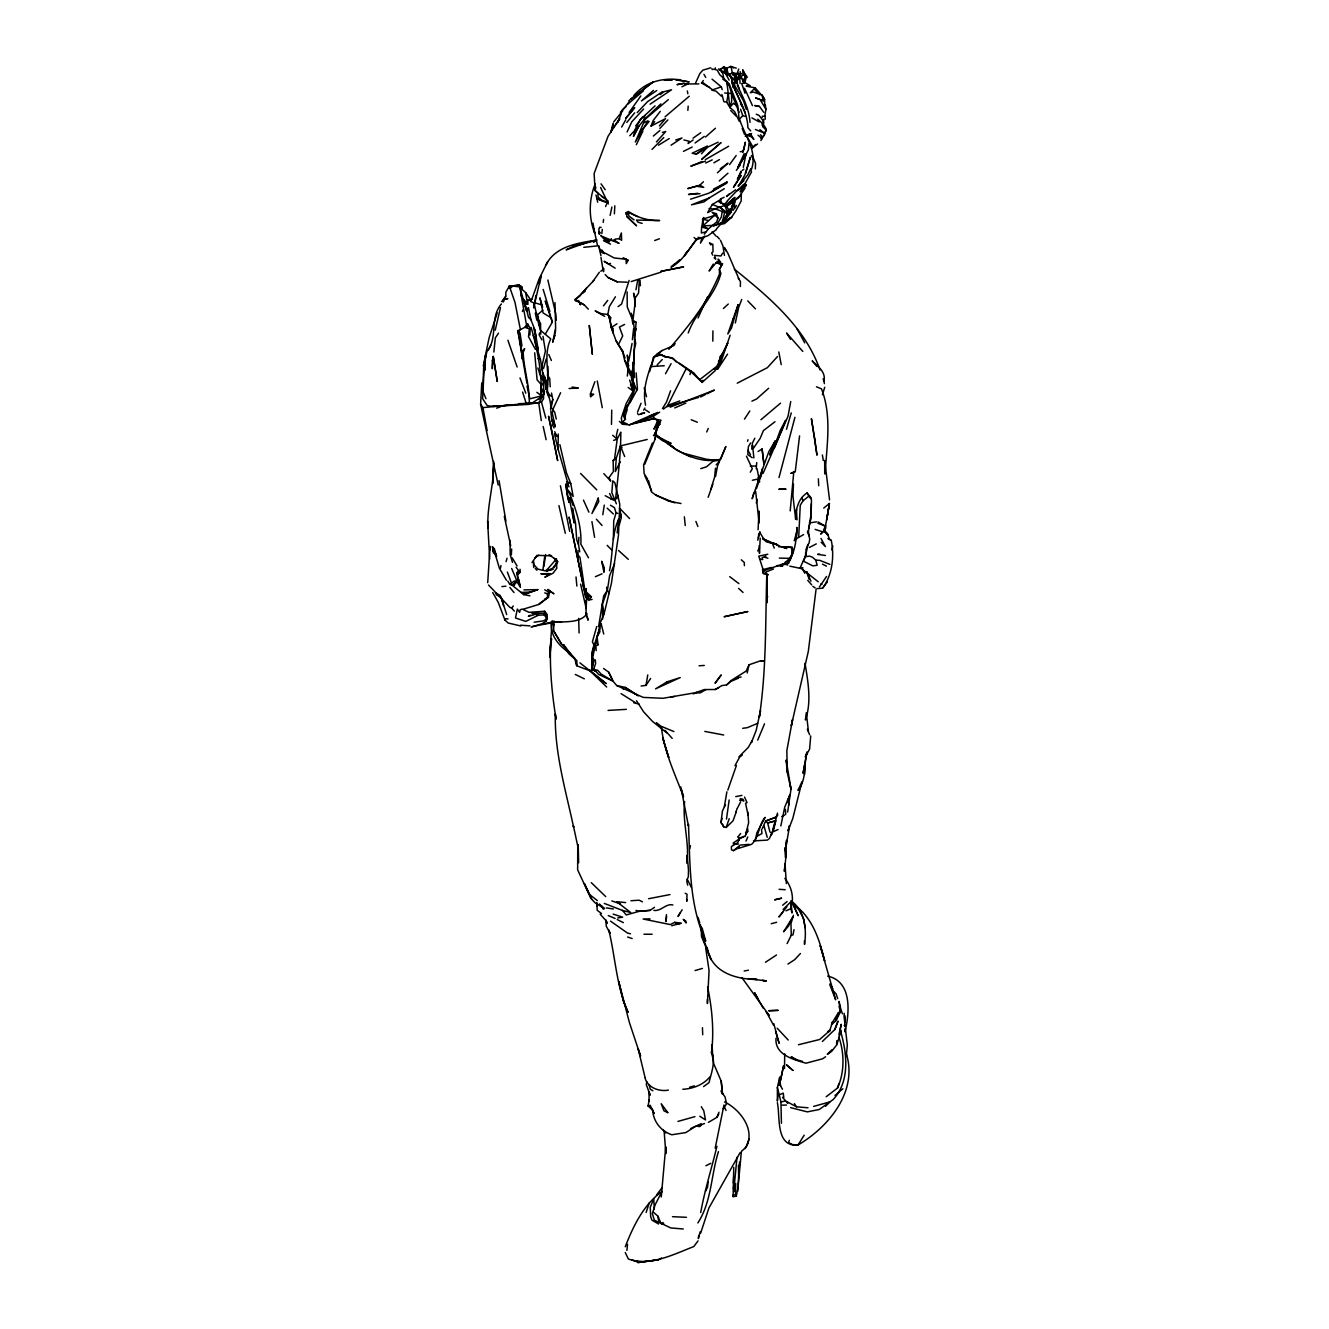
<?xml version="1.0" encoding="UTF-8"?>
<svg xmlns="http://www.w3.org/2000/svg" width="1329" height="1329" viewBox="0 0 1329 1329"><rect width="100%" height="100%" fill="white"/><g stroke="black" fill="none" stroke-linecap="round" stroke-linejoin="round"><path stroke-width="1.5" d="M780.555 1085.743L779.658 1077.37L777.382 1087.454L777.382 1101.093L777.98 1095.395M550.522 409.415C551.718 402.803 548.08 395.992 547.349 389.231C549.791 372.22 543.029 355.092 550.754 338.895L540.255 330.107L536.982 316.418L536.8 320.139L535.288 313.229L536.285 312.93L538.278 316.601L538.76 325.339L540.538 323.761L538.843 320.123L538.76 325.339M766.866 575.54L766.816 602.735L766.866 575.54L765.703 572.134L773.561 568.962M520.902 625.992L508.259 623.052L504.954 620.095L504.97 618.766L508.06 618.932M712.809 341.154L712.925 330.871M756.218 468.705L756.733 462.575M633.335 384.812L632.82 362.352M654.848 435.081L662.772 440.796L671.128 443.404L654.848 435.081L659.549 422.871L652.904 416.525L633.435 423.336L653.203 418.801L660.962 420.197L654.865 433.437C671.809 448.371 696.894 465.416 720.634 459.169L725.85 446.511L717.544 465.814L715.55 476.496M733.741 1167.36L733.126 1196.615L736.316 1196.166L738.143 1186.647M740.369 286.532L740.436 281.515L738.243 278.193M611.49 424.416L611.722 410.129M707.46 999.408L707.41 1003.511L709.071 970.552L705.799 948.74M481.746 382.885L480.616 404.249L482.909 407.621L532.198 402.953L541.102 397.122C542.215 373.216 537.664 350.142 531.118 327.416M789.36 825.658L788.014 830.891L792.798 818.431L802.018 781.618L798.031 790.406C806.886 779.11 803.53 765.122 806.969 752.28L805.308 756.965L809.594 749.124L810.707 735.95M742.878 71.583L742.712 69.723L744.572 73.494L745.32 80.67L744.19 83.029L741.732 83.511L745.004 93.13L744.539 88.279L752.463 105.639M804.626 774.458L804.809 763.876L803.048 773.245L806.969 752.28M740.12 71.6L740.452 77.232L745.32 80.67L746.516 76.102L745.137 74.324L745.32 80.67L742.977 81.501L750.221 85.737L746.117 86.169L755.204 87.847L760.686 94.077L759.607 94.741M735.552 1196.266L735.635 1183.508L733.658 1191.98L737.014 1157.227M741.333 193.768L741.167 200.961L735.867 210.962L731.315 217.541L724.587 222.076L729.804 218.089M501.415 303.942C489.321 317.963 498.358 337.416 487.012 351.421L485.882 355.823C483.175 369.661 483.839 384.231 482.543 398.517L487.012 405.345L488.989 406.043L498.973 406.375L507.778 404.88M529.324 401.906C529.44 384.43 523.344 367.668 523.111 350.275L524.656 348.597L522.579 354.095L523.111 350.275M546.269 389.463L546.402 384.164L544.491 376.572L546.219 389.414M603.582 268.225L603.499 271.681L603.333 268.907M576.852 660.347L576.703 665.746L590.01 670.813L593.315 670.248L596.09 671.51L598.582 674.401L612.935 681.079L616.739 685.548L643.253 697.409L662.972 698.29L696.878 692.475L693.206 693.921M634.548 377.519C632.189 356.205 637.87 333.695 631.209 313.212L632.87 324.143M750.619 442.939L748.393 446.694L747.812 454.668L752.231 457.691M489.952 550.04L490.052 546.418L487.71 582.667M540.538 323.761L540.77 334.243M551.286 621.872C549.741 634.847 558.545 645.645 568.812 652.406M568.912 486.846L558.047 449.102L558.28 434.035M578.198 561.37L577.965 550.571M750.005 122.384C749.34 109.46 742.894 96.901 737.329 85.305M527.663 326.901L527.746 324.126L525.005 327.283L517.812 330.904L526.932 383.184M529.939 334.974L530.155 328.28L527.746 324.126M537.996 358.614L540.421 359.528L543.81 379.612L543.544 398.75L541.451 402.072L528.277 404.415L492.876 406.441M779.425 1085.278L783.628 1065.642L779.425 1085.278L779.658 1077.37M493.856 352.035L495.335 337.882L498.491 333.18M577.75 844.995L577.65 869.864L590.84 898.271M590.01 670.813L591.937 669.351L591.804 652.639L601.157 623.783L603.731 634.049M818.232 581.803L800.291 567.599L805.54 555.755L805.69 552M739.572 1162.078L737.695 1191.365M803.613 534.574L796.387 538.793L796.935 527.447C796.287 540.089 795.274 553.728 786.751 563.762L784.774 562.516C789.675 559.542 794.127 553.08 792.018 547.249L778.478 546.751M798.729 536.617L800.257 505.186L803.065 500.767L808.829 496.166L807.052 492.943C798.247 498.491 795.606 509.522 795.656 519.307L792.915 495.85L793.446 484.138M585.973 603.133L585.175 601.522L588.132 597.934L587.95 595.01L585.225 592.9L586.322 588.73L585.225 592.9L586.654 598.631L586.122 608.566M493.69 461.362L492.727 483.523L493.69 463.107C494.039 485.052 486.68 506.415 487.959 528.377L487.627 521.417L489.67 559.06M567.068 488.407L567.001 481.713L570.772 483.59L573.181 496.481L567.633 489.62L568.114 492.743L566.536 490.368L566.287 484.537M720.584 203.254L721.016 199.35L712.344 204.467L707.609 212.64L714.902 208.786L727.76 213.388L722.361 222.574L713.49 225.83L722.361 222.574L724.571 212.474M765.255 104.825L765.969 109.343L764.723 116.055M758.078 529.756L759.009 511.1L759.092 522.928L755.686 491.481M616.407 503.824L611.822 492.644L612.769 480.865L614.928 482.909L619.763 504.14L618.467 535.371L611.423 583.248L603.981 614.363L598.548 626.657L603.665 595.924L607.403 590.275L609.612 575.656L614.613 563.562M733.359 1183.043L733.658 1177.261M738.276 1184.92L741.399 1151.346M784.708 1053.864L784.525 1068.45M511.333 554.891L511.665 549.01M614.38 213.803L614.829 205.812M700.715 1212.53C704.719 1190.036 711.613 1168.556 716.946 1146.279M799.576 435.912L795.274 471.546L791.021 473.29L795.274 471.546M579.726 551.867L578.464 544.342L578.929 537.331M501.598 301.517L503.442 301.666L505.751 296.217L505.884 292.164L509.323 286.084L516.15 285.818L509.323 286.084L508.941 288.077M560.605 392.736L552.831 409.531L552.349 413.385L555.223 426.825L553.196 419.898L552.831 425.297L554.01 427.971M544.807 555.539L542.913 570.141M602.801 514.738L604.28 505.12M549.857 591.04L553.927 593.83L547.764 589.411L549.857 591.04L548.445 597.286L539.109 603.798M552.249 623.268C548.445 655.18 550.87 687.525 556.087 719.155L555.323 713.856C554.426 752.563 565.589 789.858 573.646 827.336L573.364 825.674L578.298 848.699M544.309 614.928L538.594 615.128L525.769 621.374L515.486 617.985L517.33 609.097L519.639 612.32L520.171 609.828L522.131 609.064L529.042 612.337L544.707 611.257L544.309 614.928L546.95 618.816L546.202 621.075L542.116 623.7L531.168 627.205M634.863 306.617L635.046 298.145L633.584 293.211L635.179 302.464L633.152 318.428M790.871 908.621L791.27 903.421L792.018 913.04L790.871 908.621L786.004 910.83M687.857 110.357L688.189 106.121M547.897 379.745L547.947 366.455M609.596 493.508L611.805 498.342L615.477 500.153C617.786 477.692 620.909 455.033 620.793 432.158L617.221 439.118L614.513 459.153L613.151 460.548L613.4 471.513L609.081 477.51L610.709 481.115L603.831 473.656M661.261 1196.964L665.729 1146.761L665.846 1153.539L664.118 1130.962M790.19 510.917L793.745 472.177M497.229 312.979L489.255 337.25L485.45 355.175L485.102 370.176L483.822 363.299L482.676 393.334M684.634 801.57C682.226 822.186 689.718 842.503 686.86 863.169L687.209 855.228L688.488 870.246L688.306 877.09L686.694 879.964M759.058 545.804L759.474 553.346L760.188 538.145M666.46 914.634L665.862 921.578L666.61 916.678M816.023 589.677L808.314 651.409L791.303 725.75L792.533 719.62L786.834 750.669L787.316 772.564L786.153 760.155L791.021 789.11L787.648 811.986M823.864 381.141C826.372 372.253 817.684 366.189 812.202 360.857L817.019 366.522M653.203 418.801L629.298 424.848L622.487 424.217L621.291 418.236L626.275 403.351L633.185 391.091L631.375 373.05C635.561 363.947 632.205 352.899 635.777 343.596L634.597 337.948L636.159 322.299L633.219 320.538L633.983 322.133L636.159 322.299M733.425 1188.791L734.239 1179.87M825.093 473.755C826.788 445.514 832.02 415.911 821.488 388.865L816.471 386.805M713.573 1062.685L711.812 1052.07C715.683 1062.602 711.38 1072.503 709.021 1082.62L703.556 1086.607M619.447 421.393L622.487 424.217L627.388 424.084L622.537 421.941L625.394 419.316L623.666 414.233C628.467 403.684 638.933 390.959 631.724 379.047L632.122 374.878L628.501 368L627.288 355.076L628.7 361.206L632.039 343.497M546.202 621.075L546.8 616.506L544.558 613.267L531.899 613.3L538.594 615.128M627.338 376.057L628.036 369.03M715.5 468.19L714.62 477.028L710.849 489.238M708.108 1181.68L707.56 1187.196L705.583 1191.166M659.466 422.888L657.905 420.197L656.293 431.526L653.486 435.646M792.267 901.627C793.164 893.453 790.091 884.699 784.874 878.386M601.821 233.572L602.27 229.369M749.024 143.499L748.343 149.928L745.436 155.593M758.294 537.946L758.759 533.66M626.889 1250.356L627.537 1244.359M828.748 507.744L824.728 530.254L827.901 535.089L824.478 531.5L825.259 525.387M632.388 339.742L633.617 328.645M617.154 532.912L618.766 518.709C611.29 535.354 613.217 553.296 609.463 570.656M539.092 284.572L533.643 307.946L536.002 295.453M553.977 620.859L553.645 630.843L561.203 643.568L574.56 658.038L576.703 665.746L576.271 661.925M541.102 397.122L543.727 393.666L544.109 390.46M698.705 1235.472L698.34 1238.595L700.15 1231.85M828.615 538.328L831.306 540.471C834.429 556.452 832.436 574.826 822.568 588.182L816.82 588.614M743.293 167.354L746.018 154.064L737.711 167.753L746.018 154.064M755.354 168.949L755.52 163.284L752.712 156.623M736.299 811.737L733.027 820.824L726.215 827.469L723.69 826.788L720.966 822.601L722.444 810.906L725.484 804.726M736.382 83.461L739.157 73.759L732.86 73.178L740.07 74.54L744.007 72.198M528.194 299.573L527.563 304.291L524.506 304.108L519.739 286.615L518.36 284.688L512.396 286.034L519.24 286.848L518.36 284.688L521.599 286.566L522.33 288.775L518.36 284.688M555.206 333.18L555.655 329.841M644.814 464.153L655.047 439.301L656.941 425.031L660.247 424.25M808.298 532.082L811.188 513.31L811.471 499.588L808.829 496.166M596.721 626.524L592.385 641.841L593.83 644.764L591.754 660.131L593.05 661.609L591.937 669.351L594.013 660.114L592.701 657.191L596.289 641.11L597.984 644.831L595.94 645.927L596.173 650.645M722.129 211.71L721.381 216.992L716.68 224.834M722.81 79.225L726.813 81.916L728.292 93.827L726.681 102.134L729.87 107.533L734.555 111.52L739.323 121.354L737.844 105.905L729.139 83.744L719.836 74.756L717.112 70.005L713.44 69.141M715.168 1148.239L723.973 1104.964M611.107 131.372L613.084 123.281M646.774 1081.656L646.309 1084.663L650.163 1095.196L648.851 1091.491L649.2 1101.11L649.25 1099.648L648.054 1105.994L652.639 1110.064L654.101 1113.552L650.213 1105.313L648.054 1105.994M500.535 568.064L500.95 565.489M655.047 439.301L655.978 433.47M756.351 503.076L756.965 499.222M808.996 543.495L809.71 539.209L808.182 530.404M829.412 503.508L826.688 519.838L829.412 503.508L823.731 508.077M724.338 806.819L726.88 791.802M641.11 686.013L645.994 685.382L647.771 674.933M790.722 401.524L788.031 416.243L763.079 473.373M793.479 915.266L790.954 923.589L791.27 935.251L787.117 943.573M539.624 283.924L541.102 275.934L538.71 283.243M635.96 289.755L637.638 280.668L639.315 280.103L638.551 293.128L635.046 298.145M710.899 245.034L709.404 242.858M545.704 554.675L543.843 566.42M788.629 563.38L792.2 554.193L792.018 547.249M485.45 355.175L483.407 365.94L485.882 355.823M605.592 206.543L608.051 200.912L601.472 196.243M729.172 799.975L726.481 819.096M747.612 441.294L747.928 439.733M839.961 1030.673L841.24 1024.277L838.881 1034.809M552.083 425.479L553.196 419.898M627.072 216.743L636.441 225.681L627.072 216.743L626.192 212.623L628.384 211.444C637.305 217.707 648.735 220.913 659.649 220.514L636.475 220.066L637.953 222.142L642.173 223.405M794.011 929.702L792.981 934.918L791.27 935.251M579.228 301.932L580.474 304.839L578.613 300.487M683.256 1228.976L670.796 1227.963L654.35 1220.155L652.323 1213.543L655.297 1204.489L662.041 1191.382C643.801 1204.406 633.136 1226.185 625.278 1246.752M551.518 393.035L552.814 399.547L551.203 407.438L554.741 412.289L556.286 419.05M495.235 330.207L500.468 307.597M780.837 825.924L784.708 807.251L790.024 794.476L787.532 800.872L789.227 804.793M610.144 215.364L611.888 207.058M789.443 826.638L785.672 848.45L786.552 840.327L785.572 857.72L784.725 848.101M644.781 115.507L640.495 119.161L635.495 128.697L633.501 136.289L638.784 126.321L643.817 119.975L644.781 115.507L655.064 105.855M634.398 386.905L632.621 395.195L623.567 413.734L624.314 418.12M702.094 927.875L705.699 941.131C688.771 904.301 690.249 863.617 688.455 824.462L688.439 825.957L680.847 786.984M735.336 322.98L738.675 307.448L741.715 299.49M649.615 371.622L653.386 357.551L662.091 350.507L673.936 345.523M805.54 555.755L808.098 544.159L805.756 550.14M718.474 1151.645C710.915 1175.201 711.713 1201.765 697.841 1222.962M689.718 848.899L690.432 845.676M617.769 429.367L616.407 435.414L617.221 439.118L613.633 440.381M747.197 672.989L749.024 664.799L760.686 660.729L764.358 661.277M740.951 171.325L737.412 179.398L741.316 172.155M831.904 549.973L832.801 545.986M755.121 840.642L756.965 832.652L765.122 817.385C758.161 825.176 759.457 837.469 751.549 844.347L737.778 848.583M597.817 193.17L595.093 190.579L595.874 187.19M742.894 152.503L745.336 142.186L743.875 149.546L742.678 151.523L740.22 151.672M808.597 528.66L809.826 523.427M650.977 365.325C646.575 378.615 642.522 391.341 645.595 405.212M759.906 476.264L768.81 451.71L775.056 441.095L775.471 443.421L769.74 454.734L775.056 441.095M745.237 836.489L748.642 822.601L747.795 811.969M534.707 340.224L540.421 359.528M832.535 1021.685L829.529 1031.454L827.784 1031.586L830.16 1030.291L819.677 1039.494L798.463 1044.744M760.105 478.141L762.481 468.655M733.326 203.802L732.362 207.623L727.395 213.072M757.763 540.222L759.922 531.75M720.966 822.601L722.062 818.315M773.328 830.725L775.887 820.741M779.01 477.576L794.941 417.289M689.967 374.628L690.964 370.874M629.597 518.559L619.513 508.176L621.308 517.479L619.231 525.221L618.766 518.709M746.333 109.476L743.592 100.971L734.422 85.023L735.884 79.657L734.638 76.251L731.864 73.377L727.86 74.374L733.243 79.341L735.884 79.657L739.422 89.276M753.726 493.109L752.164 498.807L758.743 479.487M777.465 813.132L772.963 830.691L769.408 838.516L767.381 840.111L753.493 840.908M539.624 332.848L539.109 334.692L541.833 339.875M543.511 368.532L546.153 359.063M518.327 579.51L512.579 584.91L509.821 584.311L507.794 581.105M734.588 104.41L733.375 103.18L729.87 107.533L731.681 101.104L731.548 93.578L729.571 86.385L726.98 83.445M794.244 540.77L796.652 532.198M506.083 561.602L507.03 558.246M597.136 636.824L599.578 628.252L599.911 631.773L597.136 636.824L597.984 644.831M610.493 505.236L614.463 507.645L616.058 512.844L613.732 520.868L613.367 539.541M772.797 829.695L774.973 822.153M702.194 237.21L700.466 243.124L704.752 236.03M786.452 429.333L791.253 412.92M729.123 80.155L724.637 71.816L729.654 74.657L732.345 80.454L731.714 82.581C737.711 97.399 747.396 111.088 747.895 127.717L750.686 130.873M745.702 173.302L750.403 157.221L744.788 175.063L738.475 186.226L747.862 174.73L750.785 168.683M834.811 1029.543L837.984 1021.303L834.811 1029.543L822.385 1041.471M841.141 1030.274L836.855 1044.76L831.555 1051.422L827.286 1054.346L831.954 1049.744M774.226 448.338L785.655 420.28L780.273 430.314L775.471 443.421M735.037 201.46L731.465 210.464L725.185 217.275M730.136 335.24L721.298 361.006L715.035 370.758L702.127 382.403L695.698 375.492L672.59 358.631M789.31 1140.282L788.612 1142.608L792.449 1144.585L798.015 1145C828.781 1127.009 858.534 1091.076 846.091 1052.983L846.324 1055.774L847.321 1044.976L845.377 1028.347L844.995 1031.819C849.48 1013.246 852.504 981.45 827.651 976.117M610.925 132.319L613.333 124.394M629.132 280.452L621.557 304.059L618.051 306.617M822.402 394.763L824.728 387.287M735.784 812.667L737.13 808.298M634.232 335.307L636.342 328.529M726.215 827.469L729.206 818.681M750.918 170.876C758.46 152.071 744.772 136.106 739.539 119.095L742.795 115.64L745.469 116.387M718.474 361.588L727.81 342.998L716.995 366.206L699.951 379.479M756.351 488.79L762.082 472.958M747.263 1144.734L744.971 1148.655C756.832 1131.411 740.618 1109.665 724.538 1101.907M646.143 1212.463L649.3 1202.745M515.436 582.019L514.389 585.258L511.947 585.076L523.593 594.528L529.922 595.841M717.959 218.039L712.178 212.391L716.381 213.67L717.959 218.039L716.68 221.96L708.39 228.92L704.32 234.137M700.665 1233.096L708.938 1207.928L740.137 1152.592M738.708 69.008L737.213 73.477L738.359 73.145M826.156 1096.774L837.453 1088.086L838.848 1083.949M805.524 556.735L809.494 556.103L812.6 557.316L815.773 560.157L817.169 565.274L812.85 565.872L803.464 561.187L806.171 554.857M727.843 790.007L736.432 765.471M762.348 828.532L765.604 821.073L776.402 817.019L765.604 821.073L767.63 822.933L769.956 832.037M748.127 1142.01L747.048 1145.116L749.191 1138.986M764.74 105.024L764.574 99.476L762.049 95.057L753.393 92.05L750.32 92.748L755.204 87.847M763.71 571.453L758.759 556.12L767.797 554.243M734.289 201.227L734.754 208.038L733.027 210.298M708.158 497.279L712.859 484.138M707.477 296.982L698.041 318.013M602.618 618.965L602.369 604.28L607.403 590.275L606.539 587.235M553.578 338.762L554.99 334.842L552.714 342.251L555.622 328.113L554.974 302.613M643.817 122.816L647.971 120.789L635.328 142.004L645.13 119.245L668.354 99.625M590.408 393.999L593.681 394.165L590.558 396.889L590.408 393.999L594.877 381.689M670.58 390.776L666.46 402.122L662.49 408.518M702.127 382.403L702.891 380.293M616.789 498.574L617.952 495.385M625.71 410.03L627.454 405.279M619.248 238.705L621.374 232.94L621.623 240.283L619.248 238.705L615.161 239.12M537.431 350.873L538.145 348.979L534.79 329.708L530.936 319.708L528.46 307.73L527.198 309.973L524.789 304.142M734.621 202.074L727.91 214.584L729.388 209.018M688.223 332.964C695.947 311.551 715.019 295.819 720.899 273.409L719.388 269.338L722.527 263.723L719.388 269.338L719.438 274.073C707.892 302.613 688.455 326.153 668.886 349.328M786.751 563.762L790.423 559.293L792.881 552.798M659.4 125.873L665.547 118.63L651.077 126.089L653.187 120.49L660.247 111.42M550.887 404.631L552.814 399.547M755.271 144.711L751.965 148.217L757.53 143.981M531.783 299.424L529.274 300.371L531.783 299.424L539.142 278.824L547.548 261.913L546.169 264.67C554.99 246.629 577.367 243.008 595.326 240.333M595.209 183.917C588.797 199.599 588.614 217.325 594.661 233.173L593 223.122M546.468 619.696L547.199 614.496L544.707 611.257M708.374 1122.39L716.962 1117.307L718.956 1112.223M762.863 124.992L763.045 120.607L759.092 115.44L756.251 114.228M530.936 319.708L528.477 317.349L527.032 311.335L528.46 307.73M593.315 670.248L595.625 663.57L595.292 659.815M637.488 412.173L641.06 403.285M652.423 443.022L643.601 464.884L644.1 473.539L647.655 479.204M650.612 678.454L645.994 685.382M621.191 113.845L617.835 122.118L619.613 118.813M744.356 836.406L739.206 838.981L737.661 842.736L731.382 846.54L731.482 849.862L733.542 850.643L740.137 845.111L749.207 844.347M522.38 311.468L523.261 309.358M747.895 829.03L745.635 834.496L747.878 831.323M757.729 740.087L764.524 723.807M706.729 431.958L708.241 428.47M631.375 373.05L632.571 371.007M629.929 402.803L637.455 389.181L636.159 372.901M746.001 841.058L747.795 836.954M657.905 420.197L653.934 429.134L656.941 425.031M733.243 79.341L729.654 74.657L731.93 79.424L733.243 79.341L736.266 74.839L731.864 73.377M749.024 664.799L746.167 671.062L731.332 680.382L726.697 684.834L721.73 685.648L715.201 689.518L704.37 689.552L695.3 692.791L700.184 692.874L705.799 689.701M737.711 167.753L744.19 153.599M627.105 131.936L631.757 121.836L643.601 109.044M757.746 119.195L763.228 124.062L766.285 129.112L764.341 135.325L761.201 138.449M516.051 567.118L518.642 570.722L517.845 575.092M542.597 307.281L539.923 297.812L543.096 312.963L551.219 317.847L552.299 322.183L545.455 333.895M840.626 1031.37C847.154 1053.747 850.078 1081.64 833.05 1099.648L819.295 1109.482L807.318 1111.875L790.605 1107.638M587.136 613.749C577.716 626.042 557.233 619.364 543.794 624.015M823.565 530.138L825.093 526.915L824.395 525.719L818.099 521.932M636.342 144.728L642.904 131.023M837.453 1088.086C844.629 1072.42 844.463 1053.316 838.915 1037.201M591.588 664.55L593.05 661.609M760.919 140.625L761.999 138.465L758.028 135.193M625.062 358.049L622.404 350.574L618.384 344.61L622.72 335.905L619.414 327.067L624.613 324.442M769.74 454.734L776.119 441.959M731.515 206.543L733.209 203.204M754.855 438.205L752.297 443.238L753.908 457.907M737.562 807.882L740.618 801.852M633.501 136.289L638.418 126.704M620.261 461.877L615.327 471.513L616.257 458.289L620.427 445.913L647.206 439.467M727.927 215.298L725.684 219.617L721.016 223.92M735.319 207.64L736.449 205.497M734.987 765.637L739.505 757.331L742.363 754.922M726.166 206.726L738.409 197.905L744.971 188.203M695.516 83.195L699.785 73.66L702.808 70.171L710.733 67.812M599.711 227.508L598.814 229.136L599.462 234.303M623.151 257.693L628.135 260.285L626.308 263.591L626.042 259.321L614.048 257.909L605.426 253.258M665.497 373.748L671.079 363.681M679.867 913.139L678.006 916.495L682.142 909.784M751.566 171.84L743.36 186.608L737.396 190.529L743.675 184.349M488.358 349.677L490.766 345.39M531.999 562.599L536.933 555.356L551.585 555.804L549.159 554.907M621.673 127.036L625.743 119.826M716.962 1117.307L718.773 1114.117M826.538 576.487L819.495 586.837M750.287 472.16L752.297 468.738L746.466 456.179M701.629 83.262L703.274 80.521M541.268 420.595L538.76 402.92L543.993 394.198L538.61 399.448M713.274 264.089L709.121 271.016L716.265 262.577L719.238 263.159L717.062 261.265L720.401 262.976L721.066 265.268L720.551 262.129L718.142 259.072L720.401 262.976M722.66 253.108L720.933 255.982L714.57 255.367L715.733 259.138L714.105 257.859M831.788 1023.546L838.516 1012.366M661.908 1224.159L662.922 1222.497L663.686 1223.71M643.651 410.113L644.897 408.069M554.06 567.666L557.848 561.486L552.615 568.264L546.335 571.138L553.097 569.211L544.591 570.756L537.963 569.111L533.942 564.742L533.544 560.938M686.046 368.93L667.058 406.641L698.655 397.404M619.464 118.846L608.034 136.306L594.129 173.468L595.093 190.579L603.399 197.572M615.41 296.782L609.297 306.683L607.835 314.508L610.559 319.973L609.097 316.618L611.19 327.565L616.008 340.673L623.118 352.717M556.552 558.828L546.302 570.59M764.092 134.893L761.417 139.13L762.314 136.737L760.454 134.744M755.37 129.478L764.457 133.182L766.301 130.275L762.78 126.704M757.713 550.937L759.523 548.129M718.009 368.748L714.005 369.18L718.009 368.748L727.528 354.129M744.473 419.117L749.838 410.943M745.453 183.319L743.144 186.791L736.432 191.226L727.495 200.662M586.189 591.92L591.388 596.754L588.88 599.911L586.737 598.714L588.132 597.934M753.46 448.272L760.188 438.354L763.394 430.629L774.99 421.725M723.275 1108.702L726.531 1103.934L725.102 1097.04L720.899 1091.059M627.255 409.382L625.079 416.392L625.394 419.316M592.734 281.731L599.346 272.262M629.132 112.45L640.811 95.954M674.318 264.272L671.228 267.029C683.089 261.032 688.837 248.573 696.944 238.755M684.219 256.231L696.446 239.718L707.875 235.731L716.464 229.635M736.349 170.345L740.436 164.646M786.884 906.727L778.91 916.977L782.715 912.292M722.195 89.624L721.315 86.867L711.796 90.106L716.115 91.203L721.265 96.087M613.201 127.949L619.63 119.145M729.538 164.663L736.166 155.543M822.568 588.182L827.469 581.77M676.212 361.92L673.288 358.481L665.214 356.67L658.021 353.248L653.768 358.165L651.276 366.571L664.234 365.724M656.493 1195.103L662.141 1187.545M698.041 1240.871L693.804 1246.552C673.653 1254.343 650.064 1266.687 628.351 1258.995L625.261 1252.533M610.543 244.137L603.549 240.732L609.214 241.629L611.423 238.705M717.278 366.322L721.298 361.006M732.744 74.806L739.157 73.759L739.771 77.265L736.665 81.318L736.266 74.839L737.047 83.395M635.727 125.873L642.555 117.052M625.527 106.453L629.099 101.868M804.195 1135.182L798.015 1145C775.289 1147.16 780.422 1117.024 777.365 1102.671M603.466 305.853L607.735 300.404M738.16 836.705L739.339 839.878L738.16 836.705L740.635 833.516M722.245 221.013L724.205 218.521M651.077 126.089L654.665 121.554M719.753 357.086L723.159 352.783M649.133 121.471L640.279 132.152M629.763 135.757L638.784 126.321M626.806 122.451L634.664 112.832M613.666 121.936L622.72 110.905M716.431 228.937L725.651 218.687L728.408 209.633L726.049 204.998L714.238 209.118L709.071 208.52M488.524 584.993L509.821 607.336L511.615 608.034L513.326 605.974M579.344 296.583L586.521 288.16M663.769 137.535L652.024 149.413M723.69 205.33L727.445 200.995M511.665 568.48L516.383 579.61L518.26 579.726L516.649 572.998L518.642 570.722M731.515 212.075L722.195 222.591M656.443 141.921L665.746 131.521L662.374 132.435M622.188 110.207L624.763 107.333M598.548 626.657L601.157 623.783M757.613 480.932L758.593 479.835L757.929 477.593M777.515 356.537L767.365 367.684L737.246 383.167M701.446 153.765L707.344 147.32L718.125 142.186M771.003 835.061L772.415 833.516M800.44 953.508L794.659 959.688L787.947 964.057M637.206 112.6L647.555 101.668L662.423 91.684M659.815 128.448L667.872 119.926M716.165 464.834L718.673 462.193L718.989 459.801L712.826 461.396L706.53 466.795L700.798 468.622M762.082 124.992L763.71 123.281L763.693 119.211M685.415 253.623L687.874 251.048M627.737 104.194L643.502 90.737M593.781 280.469L575.258 300.221L584.278 304.889L588.298 309.159M716.381 213.67L701.629 227.026L701.347 232.99L705.815 231.894M657.191 364.86L662.274 359.544M825.558 1106.326L829.861 1101.891L813.664 1106.392M790.589 902.059L783.097 909.501M620.377 112.234L625.926 106.619M738.941 756.832L748.21 747.479L752.314 740.419L751.45 742.462L756.184 730.369L760.52 710.633L759.308 717.162C766.451 670.314 765.371 622.72 766.75 575.49M660.895 103.878L643.817 119.975M699.934 185.163L703.739 187.389L696.529 186.276L687.757 188.602L699.934 185.163L703.406 181.757M709.885 1076.889C703.373 1084.796 692.858 1088.85 682.807 1089.265M741.997 1150.931L744.605 1148.406M775.289 817.401L777.88 814.91M505.751 296.217L502.395 300.57L503.442 301.666M527.962 324.475L525.005 327.283L529.341 328.944L528.527 336.669L535.388 349.328M517.363 574.909L520.27 572.184L520.038 569.244M824.728 530.254L820.591 534.075L822.933 531.899L815.142 529.391M723.408 308.494L728.275 304.042M717.461 172.77L727.96 163.185L720.268 168.833M729.405 193.868L726.514 196.509L735.635 189.715M738.077 185.944L743.858 180.678M665.032 116.852L689.253 96.236M740.452 77.232L744.572 73.494M663.437 409.099L668.47 405.112L679.833 400.909M831.572 1024.609L835.858 1020.738L840.293 1012.2L841.024 1009.89L839.048 1001.435L840.293 1012.2L839.18 1006.385M719.255 180.977L727.943 173.202M705.549 137.02L715.434 128.232M768.66 388.267L756.55 399.016L751.898 401.159M537.381 314.94L542.847 310.172M725.518 205.646L734.97 197.373L726.431 204.716M653.503 90.389L641.425 100.921L656.759 90.555M662.091 350.507L653.386 357.551M671.228 267.029L679.717 259.77M834.977 1095.511L842.852 1088.767M653.336 136.04L659.915 130.475M760.936 419.748L780.538 403.152M641.658 413.253L640.694 414.067L644.648 412.738L638.551 414.698L637.521 413.651M726.697 684.834L730.668 681.511L738.143 678.305M782.648 905.232L787.084 901.56M523.676 609.064L539.441 604.246L547.631 597.518L547.382 593.731L549.11 592.302L544.707 589.794M578.364 301.666L575.025 299.573L579.162 296.168M719.255 70.138L724.405 66.882L727.162 73.045L726.631 68.427L725.435 67.663L725.833 68.56L731.016 66.45L733.458 67.812M742.197 170.494L743.891 169.148M582.733 293.161L585.192 291.234M628.833 100.755L653.403 81.684L630.694 99.143M745.519 832.735L747.828 830.941M660.214 94.625L663.968 91.701L671.544 89.774L650.064 104.21M726.166 206.66L741.432 194.815M633.883 95.538C645.578 81.817 662.374 77.531 679.651 79.757M534.873 557.881L538.777 555.24M600.758 271.266L603.648 269.073M709.204 197.971L704.038 201.875L691.479 204.849L709.204 197.971L724.272 188.735M696.213 154.181L707.41 145.991L692.143 153.217L696.213 154.181L707.344 147.32M613.151 460.548L616.257 458.289L614.513 459.153M693.173 139.944L688.106 143.532L688.987 141.19L683.903 139.977M512.844 584.743L511.499 584.627L511.449 583.099L514.473 580.956M693.073 138.15L700.732 132.734M695.05 142.951L704.27 136.422M781.087 565.905L783.612 564.144M668.504 348.414L675.215 343.762M604.313 903.438L622.487 910.415L626.275 914.933L639.232 911.312L650.064 910.365L654.499 907.308M825.591 1056.754L822.651 1058.781L805.939 1063.2C793.612 1059.545 774.707 1054.927 775.986 1038.298M550.04 573.679L541.136 573.779L550.04 573.679L544.824 577.218L553.014 573.248L556.818 568.231L556.153 559.559L549.226 555.04M739.206 838.981L733.243 843.018L733.641 844.629M671.029 145.21L681.943 137.983L675.763 139.977M722.112 263.973L720.999 264.704L716.265 262.577M765.487 962.246L776.485 955.003M759.739 559.077L762.713 559.609L762.132 557.582L765.969 556.153M616.988 323.794L611.19 327.565L613.068 328.429L613.084 332.948L609.097 316.618M652.904 416.525L659.633 412.173M711.663 191.825L727.279 181.923L713.424 189.167M758.045 451.511L762.082 448.953L763.926 464.037L762.082 448.953M739.323 847.105L733.542 850.643M530.254 615.161L528.394 616.324L534.258 614.696M593.415 242.36L596.123 240.682M512.579 584.91L516.217 582.667M658.503 145.21L669.251 138.565M701.164 1125.298L698.855 1126.726L700.649 1125.231L697.243 1125.979M728.624 146.256L705.334 159.663M720.152 69.473L724.405 66.882L724.371 72.912L720.152 69.473L722.262 72.879L722.511 71.849L718.657 68.875M743.243 75.055L744.439 74.341L743.808 73.51M713.872 162.802L719.471 159.58M746.233 135.043L751.599 136.854L753.842 139.445L751.367 135.292L746.233 135.043L745.204 136.156L751.599 133.581L746.233 135.043L752.629 146.489M757.165 836.24L761.949 833.549L761.55 829.412M725.966 220.548L731.98 216.926L724.654 223.554L719.105 224.634M726.813 183.12L708.772 193.237L690.565 199.184M635.013 1260.739L638.036 1262.55L658.436 1259.759L661.493 1258.048M604.878 238.921L606.406 241.529L605.077 239.901L606.888 238.904M610.742 498.94L611.805 498.342M695.549 1126.361L685.847 1132.574L671.809 1134.767C660.862 1130.996 653.419 1121.726 652.639 1110.064L651.21 1108.552M781.701 816.604L785.14 814.793M600.675 235.515L605.509 240.333L607.27 239.419L609.214 241.629M809.411 547.465L816.288 543.893M740.519 800.44L742.928 799.178L739.755 800.241L743.476 800.507L740.203 798.779L743.908 801.055M671.71 925.732L681.395 923.14L674.733 922.326L670.314 924.585L643.12 919.004L650.014 918.871M705.898 1165.766L710.733 1163.307M597.003 239.951L575.075 245.367L566.137 249.869L588.664 241.845M706.829 393.899L714.421 390.095L670.148 407.156M629.298 424.848L657.672 412.455M683.471 151.356L692.21 147.037M715.201 689.518L718.557 687.857M700.566 396.972L705.267 394.663M705.699 163.002L712.211 159.879M720.384 199.051L724.122 197.257M681.927 86.784L687.94 83.91L684.618 83.926L698.855 83.926M544.84 598.947L548.445 597.286M778.046 829.562L770.837 832.801M690.631 1128.587L701.164 1123.703M516.649 572.998L520.27 572.184M648.984 416.558L654.549 414.083M674.733 407.937L685.88 403.069M595.375 576.686L602.07 573.812M781.435 1123.238L780.937 1102.023L779.243 1094.83L783.246 1093.119L783.778 1097.505L782.565 1097.339L787.765 1103.303L787.366 1101.907L796.47 1106.808L808.049 1107.788M757.663 723.325L747.463 727.644L742.695 728.309M702.094 161.474L690.814 166.191L705.4 161.191M661.211 272.113L631.192 281.565M701.396 82.93L702.609 82.464L712.211 89.541M496.664 408.186L501.066 406.491M697.958 1125.995L704.486 1123.553M734.173 1194.771L732.943 1195.236L733.126 1196.615M654.649 240.532L659.417 238.771M537.78 589.627L523.593 594.528L537.78 589.627L523.958 589.893M738.907 838.317L744.223 836.406M625.893 214.085L629.963 213.005L637.621 216.627M780.621 565.107L783.944 564.044M592.734 669.151L597.751 670.298L601.057 674.002L612.935 681.079L608.715 672.192L603.565 668.47M605.177 274.538L607.868 277.412L617.304 281.864L627.138 282.197M695.05 970.552L702.426 968.426M677.973 1121.41L694.934 1116.642M580.075 244.652L595.11 240.483M689.685 1087.172L694.452 1085.876M771.202 923.721L776.618 922.276M610.526 263.391L608.582 263.923L604.147 261.315L615.177 268.176M665.214 356.67L659.666 354.61L655.33 356.371L662.124 354.693M661.045 271.282L683.638 266.863L661.011 271.398M780.937 1102.023L785.572 1100.844M714.703 215.381L702.592 219.252L702.792 225.947L708.39 228.92L701.629 227.026L703.805 217.474L702.592 219.252L708.041 220.464M529.407 398.899L541.667 395.892L540.886 394.048M752.364 480.284L756.4 479.32L758.593 479.835L759.739 481.846M653.901 910.431C661.211 911.478 665.912 903.172 672.906 904.966M598.582 245.765L583.78 247.327M575.075 245.367L584.644 243.323M780.754 565.274L786.07 564.177M503.591 299.507L507.861 298.643L503.857 298.792M737.296 677.773L741.1 677.009M735.751 796.619L741.898 795.406M532.414 626.474L556.618 621.889L561.519 622.271M744.19 971.017L748.443 970.187M648.602 898.72L669.999 894.567M683.87 83.378L677.009 84.641L684.468 83.262M734.422 85.023L733.176 85.239L731.93 79.424L735.884 79.657L733.176 85.239L745.303 113.281M680.265 923.555L676.926 924.104L674.733 922.326M617.736 917.94L622.653 917.193L613.134 914.103M671.079 696.994L674.551 696.496M816.521 521.865L809.411 522.912L811.006 518.875L811.305 503.807M534.092 622.221L543.312 620.892L546.95 618.816L546.8 616.506M509.356 287.828L511.665 287.496L509.323 286.084L514.971 302.314L520.436 329.775M588.88 599.911L592.069 599.462M638.036 1262.55L658.436 1259.759M697.908 193.303L688.538 194.466L699.984 193.685M766.85 574.228L765.903 574.344L767.547 575.075M605.077 239.901L615.094 240.566L614.031 239.951L619.081 243.39L601.522 236.13M712.892 225.365L702.792 225.947L702.609 221.594M666.078 80.255L672.557 79.64L664.384 80.355M501.897 586.587L505.917 586.205M552.947 622.221L556.618 621.889L552.748 621.972M724.67 92.997L731.548 93.578L739.074 112.234M608.067 710.417L626.358 709.354M819.843 554.193L817.601 554.359L825.409 555.456M630.943 900.73L639.099 900.215L642.472 901.826M650.064 910.365L639.232 911.312L636.01 910.448M699.087 665.779L704.27 665.464M569.094 388.5L578.331 388.035L572.101 387.055M734.123 844.214L738.492 843.998M668.354 1090.129C659.234 1091.89 647.738 1087.703 645.08 1078.135M521.001 592.418L530.52 592.053M518.576 403.7L538.76 402.92M595.973 195.014L597.02 198.785L607.802 202.207M782.233 1105.147L786.519 1105.047M599.479 227.359L601.19 227.342M785.14 889.716L779.093 889.317M643.95 934.237L652.124 934.237M750.304 465.997L756.251 466.114M763.278 100.755L755.62 97.914L763.278 100.755L762.049 95.057L764.574 99.476M779.326 558.097L789.675 558.363L790.423 559.293M587.833 596.638L591.388 596.754M759.457 106.453L754.855 105.556L759.457 106.453L763.776 112.317M672.491 1216.683L686.478 1217.314M815.773 560.157L819.744 560.34L829.861 564.36M762.514 980.221L766.185 980.902L748.177 978.626M763.394 980.769L766.185 980.902M771.534 567.433L762.464 569.709L763.378 573.563L768.112 574.809M520.503 625.211L529.989 625.859M800.291 567.599L802.915 567.782M749.955 978.792L757.115 979.44C738.841 979.44 716.647 974.174 709.237 955.235M625.594 902.574L616.706 901.71L630.71 912.541L622.487 910.415M598.698 233.539L599.761 233.638M717.826 460.598L706.031 459.186L683.571 453.255M720.899 201.875L718.806 201.609L726.049 204.998M698.024 237.376L702.31 237.957M777.083 565.556L782.582 566.287M727.146 75.354L725.136 72.231L722.511 71.849L723.956 79.258M606.323 907.906L613.367 908.97M680.963 503.508L668.836 501.199L655.479 494.77M820.674 584.096L821.97 584.311M726.681 102.134L723.873 101.668L721.929 94.525M530.57 301.517L533.677 302.779M760.686 660.729L764.025 661.327M664.201 356.405L671.843 357.8M704.819 731.415L723.724 735.003M509.821 584.311L511.499 584.627M730.252 66.483L736.283 68.144M802.5 1061.373L795.174 1059.396L791.253 1056.97L797.4 1060.01M789.841 566.154L801.221 568.563M616.739 685.548L625.195 687.392L636.807 694.917M631.89 1260.141L639.681 1261.885M630.511 933.805L627.537 933.074L610.526 921.13M633.684 702.725L639.299 704.187M674.767 502.827L656.676 495.651L651.476 491.979L648.552 480.616M598.847 232.16L600.259 232.558M585.69 594.345L587.95 595.01M535.122 302.879L541.767 304.889M616.058 512.844L617.769 513.376M626.192 212.623L628.351 213.288L628.899 216.029L634.033 219.866M544.74 592.9L547.382 593.731M764.474 557.133L767.913 558.263M776.435 544.674L763.909 539.159L759.789 532.414M611.805 900.929L620.527 903.87M627.62 937.028L632.139 938.556M712.344 204.467L720.384 207.689L727.76 213.388L725.152 206.111L722.278 203.536M787.798 565.074L783.745 563.596L765.238 570.257L763.378 571.453L763.378 573.563M764.275 573.214L767.896 574.56M817.817 523.244L824.395 525.719M777.083 544.574L772.182 542.73L774.242 548.129M777.664 544.907L772.182 542.73L780.189 546.219M783.146 547.099L786.801 548.545L781.801 546.917L790.024 547.249L792.699 549.06M605.642 202.274L597.02 198.785L597.651 202.241M691.213 419.748L697.36 422.24M673.919 731.565L660.762 726.116L656.476 722.71M607.868 277.412L617.304 281.864M608.25 915.565L615.094 918.455M657.373 353.63L659.666 354.61M710.218 243.224L712.842 244.37L713.042 251.829L711.646 252.875L712.709 255.151M626.042 259.321L628.135 260.285M690.432 456.727L676.876 450.282L667.607 443.371M575.274 674.451L584.345 678.837M601.522 913.571L597.203 910.265L596.904 904.069M617.237 919.602L623.384 922.625M496.066 594.661L501.05 597.17L506.698 614.563M822.485 564.144L826.455 566.154M635.495 702.692L621.092 693.638M605.243 495.7L613.483 500.136M579.843 302.48L584.278 304.889M543.727 393.666L541.086 387.038L543.511 382.104L540.969 375.858L543.378 377.17M751.898 117.882L759.175 121.903M531.052 300.354L525.669 292.629L519.838 287.28M701.546 82.979L709.503 87.498M495.385 592.717L500.269 595.475M685.216 893.238L687.027 894.267L686.777 901.344L686.644 899.152M827.917 538.527L831.306 540.471M658.569 1223.976L651.941 1220.122L650.662 1216.65L650.23 1207.297L653.752 1198.908L654.333 1209.34M652.871 1090.744L650.246 1089.149L649.117 1084.913M679.418 363.266L694.12 373.15L695.698 375.492M723.225 66.948L725.833 68.56M669.733 444.55L673.338 446.86M592.186 668.985L596.09 671.51M625.195 687.392L638.285 695.898M699.802 1116.21L705.483 1119.915L703.805 1110.845L701.313 1106.725M645.445 409.864L649.316 412.389M603.2 222.408L603.615 219.385M604.662 316.352L595.143 310.903L601.223 313.627L607.835 314.508L611.041 317.947M791.519 1056.937L795.174 1059.396M824.478 531.5L827.552 533.577L829.412 539.358M812.883 586.371L815.258 588.016M628.185 387.453L633.185 391.091L629.647 380.044M794.609 905.132C812.7 917.907 819.694 940.351 824.678 960.967L820.192 945.667L835.675 999.807L829.961 985.071M536.866 392.304L541.667 395.892M729.704 576.653L738.891 583.614M712.028 79.142L721.315 86.867M605.725 896.61L591.272 882.639M759.906 129.677L764.457 133.182M602.137 906.312L603.516 909.136L599.346 904.102L604.545 908.637L595.11 902.84L591.671 899.251L584.361 883.519L589.478 894.467L597.302 900.547M579.909 662.855L606.24 683.621L589.528 670.397L606.672 687.01M720.384 207.689L725.867 212.075M666.876 732.96L652.273 721.182L643.518 711.679L636.525 700.782M734.306 269.123C768.494 296.616 805.108 327.2 819.976 369.911M612.669 435.297L617.221 439.118M576.055 660.015L568.729 653.702L563.446 644.499L571.354 654.848M693.356 373.931L701.928 381.955M790.905 900.796C804.776 910.382 806.886 928.971 804.527 944.404L804.377 940.882M653.536 1212.297L658.038 1216.301L660.945 1223.494L658.22 1219.291L658.038 1216.301M741.316 559.808L744.257 562.449L744.406 565.656M618.5 550.455L628.301 559.343M602.535 201.061L598.133 197.041L597.884 193.702M525.669 292.629L527.563 304.291L524.506 304.108L527.032 311.335M738.625 588.398L743.044 592.468M694.087 237.492L696.446 239.718M607.187 508.176L613.367 513.991M795.456 906.411L798.895 909.717L803.763 919.037L805.009 927.675M788.23 1040.026L777.149 1028.181M580.59 473.456L596.804 489.886M607.187 545.355L611.622 549.857M548.246 393.284L551.003 396.108M821.172 542.215L825.442 546.618L820.99 538.461M535.222 568.496L536.899 570.241M730.717 110.523L736.033 116.022M747.762 300.886L755.437 308.843M754.623 89.508L758.361 93.429M832.502 990.105L836.091 993.893L837.702 998.611M622.022 447.624L620.427 445.913L624.68 456.561M600.193 914.252L606.473 921.13L607.037 923.439L605.825 920L606.306 926.346L610.044 933.224L608.765 930.001C615.477 957.378 616.34 986.334 628.085 1012.333L623.268 1000.87L618.683 981.267L629.348 1022.35L640.578 1056.156L638.169 1048.913L645.063 1077.52M717.029 236.379L719.388 238.954M523.526 299.856L527.563 304.291L523.609 299.44L526.284 310.67M596.389 519.207L602.054 525.487M511.615 608.034L514.356 611.107M664.998 730.269L672.175 738.376M712.145 231.711L715.932 236.014M807.766 580.391L811.703 584.86M578.364 555.505L579.959 557.316L585.225 592.9M802.782 351.437L786.569 332.981L790.489 339.344M540.604 383.832L537.082 379.812L534.69 352.816M773.428 1025.024L766.218 1011.718L769.225 1015.555L741.864 977.579M663.287 1130.115L665.796 1133.039M807.052 492.943L811.305 498.043M824.445 383.599L823.183 378.765M603.266 237.559L605.509 240.333M509.854 587.401L514.007 592.551M518.858 332.233L517.812 330.904L518.808 334.642M622.404 350.574L624.647 360.375L628.833 365.658M540.969 375.858L543.81 379.612M554.359 558.429L556.236 560.921L556.153 559.559M602.635 253.008L600.376 249.985L604.462 253.623L601.804 250.002M535.703 344.992L537.996 348.065M517.064 565.888L512.08 557.682M760.753 100.705L765.969 109.343M547.266 374.994L549.741 378.416L550.206 386.855M601.024 183.851L605.21 189.748M836.589 1044.378L836.855 1040.64M575.025 299.573L576.171 301.234M518.111 330.373L520.088 333.247L521.948 345.989M492.461 546.684L493.209 550.754L496.548 555.655L492.461 546.684L493.424 553.03M844.197 1025.29L845.045 1026.553L844.148 1013.346M515.968 580.391L520.353 587.036L518.626 579.178M794.377 1103.602L796.47 1106.808M621.723 686.661L623.484 689.352M740.486 103.812L741.798 105.888M744.19 83.029L739.157 73.759M713.474 1063.1L721.232 1081.225L722.511 1094.132L721.232 1081.225M792.101 902.275L798.197 915.731L793.313 904.75M616.008 340.673L618.384 344.61M644.964 476.015L651.675 490.916M553.645 630.843L561.203 643.568M506.432 580.241L499.405 568.247L495.435 554.808M703.955 74.324L705.732 77.414M758.278 999.225L754.507 992.63L763.195 1008.163M534.208 303.743L536.285 312.93M747.928 450.265L750.536 454.85M829.977 983.825L832.718 988.693M726.365 251.198L724.239 247.427L727.76 252.992L739.123 279.406M588.514 557.831L580.856 544.176C581.786 526.649 575.989 509.339 569.46 493.292M492.71 592.535L498.292 602.486L504.954 620.095M806.736 571.62L810.972 581.205M797.018 328.795L804.743 342.882M779.176 1083.251L782.465 1089.232M493.209 550.754L496.581 557.001L494.288 548.395M542.797 372.618L547.415 384.862L545.455 379.247M802.168 568.214L804.809 573.297M533.211 335.489L535.487 339.925M546.468 391.258L548.561 396.557M608.715 672.192L612.519 679.75M597.369 244.885L593.88 228.754M687.558 879.781L691.396 887.473M608.383 203.935L600.592 187.505M724.205 1106.559L726.049 1110.479M751.417 155.493L752.928 158.799M589.478 894.467L591.671 899.251M806.603 571.703L809.112 579.112L808.414 574.61L808.763 576.47M583.464 500.119L588.897 512.163M548.761 354.561L551.385 360.491M700.333 924.419L703.024 938.075L711.065 959.621L701.496 936.496L701.214 927.027M744.539 797.035L747.031 802.65L745.569 803.281L748.094 815.109M720.434 240.184L722.943 245.965L724.421 255.401M722.561 824.163L723.69 826.788M746.516 76.102L747.147 77.564M801.669 497.528L803.065 500.767M807.384 531.916L809.145 536.036M711.895 68.676L712.294 69.673M807.301 729.222L809.594 734.704M631.607 317.498L627.238 306.949L627.122 291.931M483.291 392.221L485.965 398.7M630.262 375.06L624.647 360.375M630.511 384.546L633.185 391.091M552.166 620.726L553.911 625.062M570.772 483.59L566.42 472.709L559.874 444.65M695.898 521.433L697.891 526.5M578.464 544.342L576.72 539.856L575.523 523.161L572.417 508.11L574.128 522.962L569.194 497.694M742.213 128.531L744.456 134.246M519.988 377.968L525.786 393.185M841.24 1010.538L842.503 1013.844M633.368 381.722L636.641 390.477M554.725 431.676L557.034 436.593L554.459 433.603L558.047 449.102M507.412 572.101L511.449 583.099M599.163 247.161L600.791 251.679M550.555 315.986L545.272 301.068L552.299 322.183M740.552 109.277L742.795 115.64M805.025 663.237C807.966 681.544 811.786 701.762 805.407 720.002L806.288 712.759L808.431 731.365M570.374 497.827L572.998 505.402M507.911 340.241L517.147 367.02M697.991 917.359L699.752 922.658M537.846 367.934L541.235 378.233M522.596 392.038L526.334 403.883M543.162 289.44L549.874 311.401M512.496 562.383L510.153 554.658L510.07 540.222M726.631 68.427L728.209 73.676M775.588 1031.503L779.11 1043.315L773.794 1023.662M501.05 597.17L503.525 605.559M764.025 826.04L767.232 837.287M587.053 616.374L588.132 620.194L585.89 612.719M681.561 789.758L683.521 796.719C674.899 773.893 663.968 751.184 661.344 726.681M541.451 402.072L545.82 418.07M644.183 387.918L646.542 396.707M517.596 576.321L520.353 587.036M766.816 593.847L767.63 597.037M777.382 1087.454L779.243 1094.83M566.619 492.843L569.011 502.445L565.606 484.088M569.659 531.284L560.406 485.766M533.71 328.13L536.218 338.679L534.79 329.708M527.297 385.194L528.194 388.982M547.847 280.02L555.838 314.109L556.203 320.272M598.615 245.649L600.957 255.7M591.937 521.632L594.595 537.315M580.607 584.129L586.023 607.586L586.122 614.629M558.928 505.635L565.29 533.294M787.416 773.196L791.021 789.11L790.373 786.187M784.974 848.085L786.27 853.766L784.359 871.309L785.04 863.767L786.336 883.586M686.777 881.243L687.674 885.18M758.975 478.357L756.982 468.522M543.196 426.526L546.119 439.7M498.225 485.135L480.616 404.249M707.128 947.444L708.34 952.959M527.148 386.623L529.723 398.351M504.306 516.4L510.701 545.804M707.643 987.065C712.128 1008.777 714.205 1031.138 711.48 1053.232L712.095 1044.793L712.709 1057.435M619.945 510.967L621.308 517.479M731.016 66.45L732.395 73.128M521.599 286.566L522.164 289.44L519.739 286.615L521.549 296.583M550.821 410.794L551.851 421.492M526.965 327.499L520.802 293.011M728.292 93.827L729.87 107.533M778.811 351.969L781.219 364.611M597.269 381.008L602.27 407.704M482.909 407.621L487.128 430.563M521.367 348.115L519.307 336.519L522.53 359.179L522.447 355.292M687.342 90.987L687.824 93.761M630.411 371.605L631.724 379.047M581.105 573.164L583.979 589.395M499.056 480.633L505.917 521.201M600.974 257.477L603.05 269.92M542.98 336.337L545.422 351.022L541.817 366.538L542.465 370.592M822.385 454.967L823.299 460.498M632.754 382.22L634.066 390.261M602.369 604.28L603.981 614.363M715.268 67.796L715.401 68.659M608.848 591.255L609.147 593.614M521.948 353.647L522.53 359.179M762.331 117.251L762.231 116.254L765.155 116.254L765.205 119.278M684.352 516.815L685.232 525.57M732.345 80.454L733.027 87.448M576.022 576.969L576.869 586.056M556.801 560.705L557.084 563.861L556.751 560.024M785.389 809.328L785.771 814.145M825.542 525.254L825.774 528.228M533.328 561.951L533.71 567.483M640.046 280.419L640.362 285.735M829.545 499.887L824.678 460.382L824.728 473.739M596.871 902.491L597.07 906.179M796.453 509.306L797.018 519.838M739.771 77.265L740.087 83.511M818.382 478.805L818.697 485.7M702.443 1027.716L702.709 1034.726M762.53 123.032L762.647 126.405M578.647 618.4L579.095 632.92M578.198 844.928L578.647 862.737M738.426 1165.334L738.675 1177.045M546.402 384.164L546.452 389.48M736.349 101.569L736.382 106.154M540.969 386.008L540.986 393.251M492.345 360.79L492.295 368.714L493.258 356.421L497.262 381.44L493.258 356.421L492.345 360.79M549.957 647.871L549.807 657.373L551.535 638.767L549.957 647.871M752.397 445.315L752.247 449.268L752.397 445.315M604.263 567.782L603.947 572.301L601.688 561.303L604.263 567.782M733.143 318.827L727.794 333.994L731.515 327.997L738.11 304.59L733.143 318.827M838.283 1013.877L835.858 1020.738L838.715 1012.864L838.283 1013.877M598.233 498.126L591.937 513.542L598.748 501.648L598.233 498.126M792.948 916.811L788.462 926.147L783.545 931.828L792.948 916.811M741.001 175.611L733.558 187.223L741.001 175.611M721.066 675.149L715.185 683.04L721.066 675.149M634.581 107.765L625.627 118.464L634.581 107.765M746.366 185.113L740.319 191.758L746.366 185.113M720.833 142.751L701.878 159.231L720.833 142.751M667.158 681.794L655.546 688.854L680.249 677.574L667.158 681.794M775.355 820.923L767.63 822.933L775.355 820.923M781.469 898.221L774.79 899.783L781.469 898.221M737.13 613.832L724.072 616.739L747.928 611.539L737.13 613.832M781.103 489.039L778.811 489.271L786.054 489.255L781.103 489.039M778.03 1010.356L768.876 1010.721L778.03 1010.356M680.93 80.338L675.946 79.939L689.153 81.916L680.93 80.338M771.169 543.029L766.451 541.85L762.613 538.561L771.169 543.029M667.773 1112.622L663.902 1110.778L661.211 1103.685L667.773 1112.622M792.898 1070.393L786.668 1064.994L792.898 1070.393M685.631 921.03L683.256 919.352L686.113 922.99L685.631 921.03M668.703 757.331L662.806 738.293L668.703 757.331M551.967 431.676L548.545 416.21L557.665 460.582L551.967 431.676M579.361 566.852L569.078 517.064L585.906 597.768L579.361 566.852M814.777 439.102L811.404 418.618L816.97 455.182L814.777 439.102M592.319 354.029L589.295 325.555L592.319 354.029M844.663 1018.363L844.579 1015.439L844.746 1022.616L844.663 1018.363"/></g></svg>
